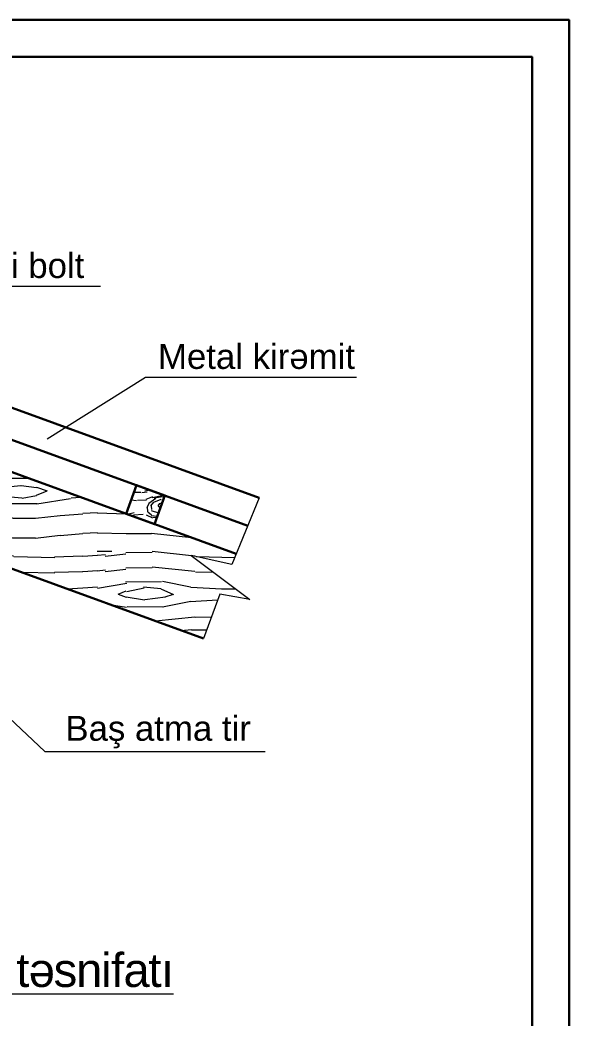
# Model space of a CAD drawing. Header units: millimetres. Extents: x 120281 to 1416367021, y -641565767 to 918373.
# Drawn here: x 1107533 to 1111162, y 691691 to 698288 of the extents above; entities that cross this region are included whole.
import ezdxf

# ---------------------------------------------------------------- set-up
doc = ezdxf.new("R2010")
doc.units = ezdxf.units.MM
for name, color, linetype, lineweight in [('Künc ştampının yazısı', 7, 'Continuous', 13), ('перегородка', 130, 'Continuous', 20), ('размер', 90, 'Continuous', 40)]:
    doc.layers.add(name, color=color, linetype=linetype, lineweight=lineweight)
doc.styles.add('ARIAL', font='arial.ttf')
doc.styles.add('Segoe UI Light', font='segoeuil.ttf', dxfattribs={"width": 0.7})

msp = doc.modelspace()

# ---------------------------------------------------------------- hatches: boundary and pattern name
at = {"lineweight": 20}
h = msp.add_hatch(dxfattribs=at)
h.set_pattern_fill('WOOD_06', scale=1200, pattern_type=2)
h.set_pattern_definition([(355.6014, (1199056.024261841, 866810.8369212955), (1199.999465231495, 0.0028507994738525), [78.23039999999936, -15567.85319999992]), (4.398700000000001, (1199056.024261841, 866714.8369212955), (14399.99976933385, 1199.998027341766), [78.23039999999936, -15567.85559999992]), (356.9874, (1199020.024261841, 867242.8369212955), (1200.000215035921, 0.0041162909356324), [114.1572, -22717.39560000001]), (3.0127, (1199020.024261841, 867314.8369212955), (21599.99971172469, 1199.967100603662), [114.1572, -22717.398]), (355.4262, (1198984.024261841, 866924.8369212955), (15600.00037197794, -1199.966342870502), [150.4787999999987, -29945.36279999984]), (4.5739, (1198984.024261841, 866600.8369212955), (14399.99973255244, 1199.995067908371), [150.4787999999987, -29945.36759999984]), (358.1525, (1198948.024261841, 867134.8369212955), (1199.999851486988, 0.0019611993293034), [186.0972, -37033.2504]), (1.8476, (1198948.029061841, 867422.8261212955), (36000.00055717061, 1199.993207726055), [186.0972, -37033.2528]), (353.4182, (1198978.024261841, 867044.8369212955), (10800.00000769132, -1199.972427942178), [157.0355999999987, -31249.96079999984]), (4.5739, (1198984.024261841, 866468.8369212955), (14399.99973255244, 1199.995067908371), [150.4787999999987, -29945.36759999984]), (1.8476, (1198948.029061841, 867524.8261212955), (36000.00055717061, 1199.993207726055), [186.0972, -37033.2528]), (0, (1198222.024261841, 866480.8369212955), (0, 1200), [168, -1032]), (0, (1198222.024261841, 866612.8369212955), (0, 1200), [168, -1032]), (0, (1198222.024261841, 866912.8369212955), (0, 1200), [168, -1032]), (359.209, (1198222.024261841, 867101.2393212955), (87600.00000005051, -1201.167413572893), [174.0168, -173842.566]), (359.5225, (1198222.024261841, 867196.8373212953), (1199.999664067921, -0.0010180837573773), [240.0084, -143764.992]), (12.609, (1198222.024261841, 867301.3357212954), (80400.00005209491, 18000.57992731457), [116.8176, -93337.0584]), (351.4686, (1198222.024261841, 867260.8381212953), (8399.999890620218, -1200.09476190387), [121.3428, -24147.1956]), (0.4775, (1198222.024261841, 867360.8365212955), (142799.9998545851, 1200.115156264521), [240.0084, -143764.992]), (0.7899, (1198222.024261841, 867456.4381212954), (86400.00038951875, 1207.654575199307), [174.0168, -87434.3088]), (0.7899, (1198222.024261841, 867558.4381212954), (86400.00038951875, 1207.654575199307), [174.0168, -87434.3088]), (6.072399999999992, (1198390.024261841, 866912.8369212955), (33600.00030997312, 3599.966322494889), [283.5912, -56434.65360000001]), (353.9277, (1198390.024261841, 866612.8369212955), (22800.0000099618, -2399.937318719916), [283.5911999999975, -56434.64279999967]), (6.072399999999992, (1198396.024261841, 867098.8369212955), (33600.00030997312, 3599.966322494889), [283.5912, -56434.65360000001]), (353.9277, (1198396.001461841, 867458.8273212955), (22800.0000099618, -2399.937318719916), [283.5911999999975, -56434.64279999967]), (15.94529999999999, (1198534.024261841, 866762.8369212955), (3599.999590799358, 1199.993827787183), [87.36119999999937, -8648.765999999918]), (10.95400000000002, (1198420.024261841, 866810.8369212955), (6000.00001838501, 1199.992801233356), [189.4524, -37700.9076]), (349.0461, (1198420.024261841, 866714.8369212955), (31199.99970184329, -5999.908467941675), [189.4524, -37700.8944]), (10.95400000000002, (1198462.024261841, 867194.8369212955), (6000.00001838501, 1199.992801233356), [189.4524, -37700.9076]), (349.0461, (1198462.024261841, 867362.8369212955), (31199.99970184329, -5999.908467941675), [189.4524, -37700.8944]), (4.7636, (1198366.024261841, 867020.8369212955), (13199.99993972852, 1199.989739539806), [288.9983999999974, -14160.91439999992]), (353.9277, (1198390.024261841, 866480.8369212955), (22800.0000099618, -2399.937318719916), [283.5911999999975, -56434.64279999967]), (353.9277, (1198396.001461841, 867560.8273212955), (22800.0000099618, -2399.937318719916), [283.5911999999975, -56434.64279999967]), (336.8016, (1198450.024261841, 867314.8369212955), (5999.999703244524, -2399.975761781775), [91.3896, -9047.5248]), (353.9911, (1198336.024261841, 867326.8369212955), (11999.99940864909, -1199.977985786813), [114.63, -22811.33280000001]), (3.366400000000001, (1198222.024261841, 866799.1897212955), (19200.00008282194, 1199.97957523819), [198.3419999999987, -20236.91999999984]), (356.6337, (1198222.024261841, 866726.4841212955), (1199.999551411198, 0.0033649257472235), [198.342, -20236.9176]), (1.591100000000009, (1198222.024261841, 867016.8373212953), (41999.99989793093, 1199.970372689579), [144.0551999999987, -43072.60799999968]), (0, (1198672.024261841, 866942.8369212955), (0, 1200), [150, -1050]), (0, (1198672.024261841, 866582.8369212955), (0, 1200), [150, -1050]), (341.5651999999999, (1198828.024261841, 866786.8369212955), (1199.99974947868, 0.0034964126583326), [75.89519999999938, -3718.83479999998]), (353.2902999999999, (1198726.024261841, 866798.8369212955), (10799.99971632422, -1199.973387313046), [102.7032, -20437.9824]), (6.3401, (1198618.024261841, 866786.8369212955), (9600.000184850804, 1199.985007074315), [108.6648, -10757.796]), (10.61959999999999, (1198732.024261841, 866714.8369212955), (5999.999316250745, 1199.994462415708), [97.67280000000001, -19436.9088]), (22.61980000000001, (1198828.024261841, 866732.8369212955), (8400.00011156758, 3599.988724275989), [78, -15521.9928]), (0, (1198606.024261841, 866846.8369212955), (0, 1200), [228, -972.0000000000001]), (0, (1198606.024261841, 866678.8369212955), (0, 1200), [228, -972.0000000000001]), (3.366400000000001, (1198648.024261841, 867230.8369212955), (19200.00008282194, 1199.97957523819), [204.3527999999987, -20230.90919999984]), (356.6337, (1198648.024261841, 867326.8369212955), (1199.999551411198, 0.0033649257472235), [204.3528, -20230.908]), (0, (1198672.024261841, 866450.8369212955), (0, 1200), [150, -1050]), (341.5651999999999, (1198534.024261841, 866762.8369212955), (1199.99974947868, 0.0034964126583326), [132.8159999999987, -3661.91399999998]), (355.2365, (1198660.024261841, 866720.8369212955), (1200.000241282236, 0.0023696367713877), [72.2496, -14377.6608]), (7.431400000000001, (1198342.024261841, 867242.8369212955), (17999.99970570563, 2399.997339593774), [139.1688, -27694.6236]), (18.4349, (1198480.024261841, 867260.8369212955), (2399.999383091273, 1199.9977043949), [56.92079999999968, -3737.81159999998]), (353.66, (1198822.024261841, 866942.8369212955), (1200.000379239329, 0.0045459895405053), [162.9972, -10703.4612]), (6.3401, (1198822.024261841, 866582.8369212955), (9600.000184850804, 1199.985007074315), [162.9972, -10703.4636]), (1.273, (1198678.024261841, 867128.8369212955), (52799.99994764274, 1199.972635702252), [270.0672, -53743.26360000001]), (358.7271, (1198678.013461841, 867428.8513212953), (1199.999793654924, 0.003043054248536), [270.0672, -53743.2612]), (351.0275, (1198834.024261841, 866846.8369212955), (15599.99982607776, -2399.964083845375), [115.4124, -22967.04]), (0, (1198654.024261841, 867044.8369212955), (0, 1200), [324, -876]), (6.3401, (1198822.024261841, 866450.8369212955), (9600.000184850804, 1199.985007074315), [162.9972, -10703.4636]), (358.7271, (1198678.013461841, 867530.8513212953), (1199.999793654924, 0.003043054248536), [270.0672, -53743.2612]), (350.5377999999999, (1198948.024261841, 866828.8369212955), (1200.000092659467, 0.0025595191008643), [109.4891999999994, -7189.822799999959]), (0, (1198852.024261841, 867242.8369212955), (0, 1200), [168, -1032]), (0, (1198852.024261841, 867314.8369212955), (0, 1200), [168, -1032]), (9.211, (1198834.024261841, 866678.8369212955), (7200.000435242761, 1199.99722093433), [224.9004, -44755.092]), (6.491600000000001, (1199284.045861841, 867542.7373212954), (147600.0004099138, 16802.16207507765), [138.8688, -201554.2992]), (6.491600000000001, (1199284.045861841, 867440.7373212954), (147600.0004099138, 16802.16207507765), [138.8688, -201554.2992]), (10.0418, (1199230.024261841, 867326.8369212955), (115199.9997443215, 20410.15569080921), [194.9867999999987, -137514.6131999987]), (352.093, (1199134.024261841, 867236.8369212955), (34800.00012564328, -4799.898908067677), [290.7648, -43323.8952]), (353.5515, (1199284.024261841, 867116.8369212955), (74399.99971683173, -8402.294301399648), [138.8784, -213613.488]), (357.1373, (1199230.024261841, 867020.8369212955), (1199.999616795228, -0.0056943267845749), [120.1499999999994, -23909.83799999984]), (1.7899, (1199230.024261841, 866906.8369212955), (37200.00007966914, 1199.993405302224), [192.0936, -38226.6516]), (0, (1199326.024261841, 866798.8369212955), (0, 1200), [96, -1104]), (0, (1199326.024261841, 866726.8369212955), (0, 1200), [96, -1104]), (358.2101, (1199230.024261841, 866618.8369212955), (1199.999918021284, 0.0005220321937727), [192.0936, -38226.6516]), (358.2101, (1199230.024261841, 866486.8369212955), (1199.999918021284, 0.0005220321937727), [192.0936, -38226.6516]), (356.4238, (1199134.024261841, 866912.8369212955), (1200.000483413222, 0.0024400747801717), [96.18719999999999, -19141.2732]), (3.5763, (1199134.024261841, 866612.8369212955), (17999.99958753778, 1199.988785944873), [96.18719999999999, -19141.2756]), (356.4238, (1199134.024261841, 867128.8369212955), (1200.000483413222, 0.0024400747801717), [96.18719999999999, -19141.2732]), (3.5763, (1199134.017061841, 867428.8309212954), (17999.99958753778, 1199.988785944873), [96.18719999999999, -19141.2756]), (356.4238, (1199134.024261841, 866804.8369212955), (1200.000483413222, 0.0024400747801717), [96.18719999999999, -19141.2732]), (3.5763, (1199134.024261841, 866720.8369212955), (17999.99958753778, 1199.988785944873), [96.18719999999999, -19141.2756]), (356.4238, (1199134.024261841, 867026.8369212955), (1200.000483413222, 0.0024400747801717), [96.18719999999999, -19141.2732]), (3.5763, (1199134.024261841, 866480.8369212955), (17999.99958753778, 1199.988785944873), [96.18719999999999, -19141.2756]), (3.5763, (1199134.017061841, 867530.8309212954), (17999.99958753778, 1199.988785944873), [96.18719999999999, -19141.2756]), (3.5763, (1199134.024261841, 867320.8369212955), (17999.99958753778, 1199.988785944873), [96.18719999999999, -19141.2756]), (353.66, (1199230.024261841, 867122.8369212955), (1200.000379239329, 0.0045459895405053), [54.3324, -10812.126]), (6.3401, (1199230.021861842, 867434.8417212953), (9600.000184850804, 1199.985007074315), [54.3324, -10812.1284]), (6.3401, (1199230.021861842, 867536.8417212953), (9600.000184850804, 1199.985007074315), [54.3324, -10812.1284]), (0.2730999999999977, (1199230.024261841, 866798.8369212955), (-0.0005734171984302, 1200.000428925986), [96.0012, -1104.012]), (0, (1199230.024261841, 866726.8369212955), (0, 1200), [96, -1104]), (341.5651999999999, (1199368.024261841, 867278.8381212953), (1199.99974947868, 0.0034964126583326), [56.92079999999968, -3737.80919999998]), (22.61980000000001, (1199368.024261841, 867278.8357212954), (8400.00011156758, 3599.988724275989), [58.5, -15541.4928]), (1.591100000000009, (1199350.024261841, 867014.8357212954), (41999.99989793093, 1199.970372689579), [72.02879999999936, -43144.63439999968])])
h.paths.add_polyline_path([(1106130.031106291, 695152.20705563), (1108746.73055923, 694199.8063427397), (1108853.397203282, 694492.8705386828), (1109051.38088677, 694458.5056235703), (1108665.245789634, 694749.1220431024), (1108933.116518616, 694688.2334800883), (1108962.335744426, 694759.8391364602), (1107007.17242634, 695471.460387373)])
h = msp.add_hatch(dxfattribs=at)
h.set_pattern_fill('WOOD_08', scale=640, pattern_type=2)
h.set_pattern_definition([(26.565, (1224021.138100568, 1399665.48634818), (640.0000056597321, 639.9994347867382), [71.55392, -1359.52896]), (343.7398000000001, (1223989.138100568, 1399751.88634818), (4480.000105184683, -1279.999631853551), [80, -15919.99936]), (343.8108, (1223969.938100568, 1399787.08634818), (4480.000169880604, -1279.999459878081), [103.2959999999991, -20555.91935999978]), (10.4374, (1223918.738100568, 1399620.68634818), (17280.00032155306, 3199.976332784405), [123.64608, -24605.53728000001]), (351.3844, (1223973.138100568, 1399819.08634818), (12800.00020086093, -1919.989070463709), [106.80512, -21254.24064]), (358.2377, (1223899.538100568, 1399863.88634818), (21120.00007782554, -639.9666349123248), [208.09856, -41411.5872]), (358.9191, (1223912.338100568, 1399905.48634818), (639.999974370645, 0.000547854007662), [169.63008, -33756.40704]), (351.3844, (1223973.138100568, 1400126.28634818), (12800.00020086093, -1919.989070463709), [106.80512, -21254.24064]), (10.4374, (1223918.738100568, 1399927.88634818), (17280.00032155306, 3199.976332784405), [123.64608, -24605.53728000001]), (343.8108, (1223969.938100568, 1400094.28634818), (4480.000169880604, -1279.999459878081), [103.2959999999991, -20555.91935999978]), (26.565, (1224021.138100568, 1399972.68634818), (640.0000056597321, 639.9994347867382), [71.55392, -1359.52896]), (343.7398000000001, (1223989.138100568, 1400059.08634818), (4480.000105184683, -1279.999631853551), [80, -15919.99936]), (3.9909, (1223934.738100568, 1400206.28634818), (8959.99973439182, 639.9976528467814), [137.93472, -27448.96064]), (0, (1224024.338100568, 1400158.28634818), (0, 640), [140.8, -499.2]), (26.565, (1223902.738100568, 1399678.28634818), (640.0000056597321, 639.9994347867382), [50.08768, -1380.9952]), (284.0362999999999, (1223944.338100568, 1399713.48634818), (640.0022629664081, -1919.999853313005), [13.19424, -2625.594240000001]), (0, (1223729.938100568, 1399700.68634818), (0, 640), [41.6, -598.4000000000001]), (8.7461, (1223771.538100568, 1399700.68634818), (3839.999789080446, 639.9959517883258), [42.0896, -8375.7952]), (71.565, (1223813.138100568, 1399707.08634818), (0.0003692675583622, 639.9998663912395), [10.11904, -2013.73888]), (326.31, (1223797.138100568, 1399729.48634818), (1279.999768958592, -639.9979100476833), [23.07583999999979, -2284.475519999973]), (351.2539, (1223755.538100568, 1399735.88634818), (4480.000059718657, -639.994769725625), [42.08959999999958, -8375.795199999891]), (5.194400000000002, (1223720.338100568, 1399732.68634818), (6399.999791457049, 639.9968858650916), [35.34527999999958, -7033.685759999945]), (18.4349, (1223691.538100568, 1399723.08634818), (1279.999670982012, 639.99877567728), [30.35775999999979, -1993.499519999987]), (71.565, (1223688.338100568, 1399713.48634818), (0.0003692675583622, 639.9998663912395), [10.11904, -2013.73888]), (315.0001, (1223688.338100568, 1399713.48634818), (640.0001980447748, 0.0020221077468818), [13.57632, -891.51872]), (354.2895, (1223697.938100568, 1399703.88634818), (639.9998967620071, 0.0012314028292426), [32.15936, -6399.76]), (315.0001, (1223643.538100568, 1399713.48634818), (640.0001980447748, 0.0020221077468818), [22.6272, -882.4678399999999]), (346.7595, (1223659.538100568, 1399697.48634818), (8319.999950729018, -1919.996829952975), [55.88544, -11121.23328]), (0, (1223713.938100568, 1399684.68634818), (0, 640), [76.8, -563.2]), (7.431400000000001, (1223790.738100568, 1399684.68634818), (9599.999843043002, 1279.998581116679), [74.22336, -14770.46528]), (45, (1223864.338100568, 1399694.28634818), (0, 640.0001980473293), [22.6272, -882.46912]), (281.31, (1223877.138100568, 1399726.28634818), (640.0030781412445, -2559.999991987319), [16.31679999999979, -3247.056639999973]), (341.5651, (1223848.338100568, 1399735.88634818), (639.9998663909092, 0.0007477429297253), [30.35776, -1993.49952]), (349.3804, (1223797.138100568, 1399745.48634818), (7039.999954898748, -1279.992650189545), [52.09215999999958, -10366.35135999989]), (356.9873, (1223736.338100568, 1399748.68634818), (640.0001146886813, 0.0010783442442275), [60.88383999999999, -12115.9456]), (6.7098, (1223681.938100568, 1399742.28634818), (5119.999695180252, 639.9968690353701), [54.77504, -10900.2592]), (23.96239999999999, (1223653.138100568, 1399729.48634818), (1279.999979898711, 639.9978302229001), [31.51616, -6271.74848]), (59.03620000000001, (1223643.538100568, 1399713.48634818), (640.0012021431712, 1280.000415614183), [18.65919999999979, -3713.151999999973]), (277.1251, (1223595.538100568, 1399713.48634818), (640.0067988697945, -4479.999761143081), [25.79904, -5134.04672]), (342.4745, (1223598.738100568, 1399687.88634818), (10239.99994742769, -3199.986263206717), [63.75936, -12688.14528]), (355.0303, (1223659.538100568, 1399668.68634818), (7680.00003537727, -639.9943810420153), [73.87776, -14701.66848]), (0, (1223733.138100568, 1399662.28634818), (0, 640), [96, -544]), (12.2647, (1223829.138100568, 1399662.28634818), (5760.000033933901, 1279.992283967315), [75.31903999999999, -14988.48768]), (320.1945, (1223925.138100568, 1399729.48634818), (3199.999785638751, -2559.993103777305), [24.99263999999979, -4973.561599999945]), (335.2249, (1223883.538100568, 1399748.68634818), (7039.99986560025, -3199.993928329622), [45.81696, -9117.58528]), (351.0274, (1223822.738100568, 1399758.28634818), (8320.00020191416, -1279.995765117812), [61.55328, -12249.09184]), (357.879, (1223736.338100568, 1399761.48634818), (640.0001143567698, 0.0012899484003315), [86.45952000000001, -17205.38752]), (4.9697, (1223662.738100568, 1399755.08634818), (7039.999751543772, 639.9950577513937), [73.87776, -14701.66848]), (21.8014, (1223614.738100568, 1399735.88634818), (1280.00015180572, 639.9995733039201), [51.69728, -3394.80768]), (49.3987, (1223595.538100568, 1399713.48634818), (3200.000686098263, 3839.999857543864), [29.50272, -5871.006079999999]), (277.1251, (1223595.538100568, 1400020.68634818), (640.0067988697945, -4479.999761143081), [25.79904, -5134.04672]), (342.4745, (1223598.738100568, 1399995.08634818), (10239.99994742769, -3199.986263206717), [63.75936, -12688.14528]), (355.0303, (1223659.538100568, 1399975.88634818), (7680.00003537727, -639.9943810420153), [73.87776, -14701.66848]), (0, (1223733.138100568, 1399969.48634818), (0, 640), [96, -544]), (12.2647, (1223829.138100568, 1399969.48634818), (5760.000033933901, 1279.992283967315), [75.31903999999999, -14988.48768]), (28.6104, (1223902.738100568, 1399985.48634818), (5759.999972730751, 3199.992396320797), [40.096, -7979.07648]), (68.1985, (1223937.938100568, 1400004.68634818), (640.0035314428815, 1919.999651938054), [17.23264, -3429.27488]), (320.1945, (1223925.138100568, 1400036.68634818), (3199.999785638751, -2559.993103777305), [24.99263999999979, -4973.561599999945]), (335.2249, (1223883.538100568, 1400055.88634818), (7039.99986560025, -3199.993928329622), [45.81696, -9117.58528]), (351.0274, (1223822.738100568, 1400065.48634818), (8320.00020191416, -1279.995765117812), [61.55328, -12249.09184]), (357.879, (1223736.338100568, 1400068.68634818), (640.0001143567698, 0.0012899484003315), [86.45952000000001, -17205.38752]), (4.9697, (1223662.738100568, 1400062.28634818), (7039.999751543772, 639.9950577513937), [73.87776, -14701.66848]), (21.8014, (1223614.738100568, 1400043.08634818), (1280.00015180572, 639.9995733039201), [51.69728, -3394.80768]), (49.3987, (1223595.538100568, 1400020.68634818), (3200.000686098263, 3839.999857543864), [29.50272, -5871.006079999999]), (315.0001, (1223643.538100568, 1400020.68634818), (640.0001980447748, 0.0020221077468818), [22.6272, -882.4678399999999]), (346.7595, (1223659.538100568, 1400004.68634818), (8319.999950729018, -1919.996829952975), [55.88544, -11121.23328]), (0, (1223713.938100568, 1399991.88634818), (0, 640), [76.8, -563.2]), (7.431400000000001, (1223790.738100568, 1399991.88634818), (9599.999843043002, 1279.998581116679), [74.22336, -14770.46528]), (45, (1223864.338100568, 1400001.48634818), (0, 640.0001980473293), [22.6272, -882.46912]), (281.31, (1223877.138100568, 1400033.48634818), (640.0030781412445, -2559.999991987319), [16.31679999999979, -3247.056639999973]), (341.5651, (1223848.338100568, 1400043.08634818), (639.9998663909092, 0.0007477429297253), [30.35776, -1993.49952]), (349.3804, (1223797.138100568, 1400052.68634818), (7039.999954898748, -1279.992650189545), [52.09215999999958, -10366.35135999989]), (356.9873, (1223736.338100568, 1400055.88634818), (640.0001146886813, 0.0010783442442275), [60.88383999999999, -12115.9456]), (6.7098, (1223681.938100568, 1400049.48634818), (5119.999695180252, 639.9968690353701), [54.77504, -10900.2592]), (23.96239999999999, (1223653.138100568, 1400036.68634818), (1279.999979898711, 639.9978302229001), [31.51616, -6271.74848]), (59.03620000000001, (1223643.538100568, 1400020.68634818), (640.0012021431712, 1280.000415614183), [18.65919999999979, -3713.151999999973]), (0, (1223729.938100568, 1400007.88634818), (0, 640), [41.6, -598.4000000000001]), (8.7461, (1223771.538100568, 1400007.88634818), (3839.999789080446, 639.9959517883258), [42.0896, -8375.7952]), (71.565, (1223813.138100568, 1400014.28634818), (0.0003692675583622, 639.9998663912395), [10.11904, -2013.73888]), (326.31, (1223797.138100568, 1400036.68634818), (1279.999768958592, -639.9979100476833), [23.07583999999979, -2284.475519999973]), (351.2539, (1223755.538100568, 1400043.08634818), (4480.000059718657, -639.994769725625), [42.08959999999958, -8375.795199999891]), (5.194400000000002, (1223720.338100568, 1400039.88634818), (6399.999791457049, 639.9968858650916), [35.34527999999958, -7033.685759999945]), (18.4349, (1223691.538100568, 1400030.28634818), (1279.999670982012, 639.99877567728), [30.35775999999979, -1993.499519999987]), (71.565, (1223688.338100568, 1400020.68634818), (0.0003692675583622, 639.9998663912395), [10.11904, -2013.73888]), (315.0001, (1223688.338100568, 1400020.68634818), (640.0001980447748, 0.0020221077468818), [13.57632, -891.51872]), (354.2895, (1223697.938100568, 1400011.08634818), (639.9998967620071, 0.0012314028292426), [32.15936, -6399.76]), (275.7106, (1223569.938100568, 1399703.88634818), (640.0009050688832, -5760.00026786114), [32.15936, -6399.76064]), (323.1302, (1223573.138100568, 1399671.88634818), (1920.000133423687, -1279.995191857992), [32, -3167.99616]), (353.6599, (1223598.738100568, 1399652.68634818), (640.0002022642325, 0.0013075166806598), [115.90912, -5679.53664]), (1.1691, (1223713.938100568, 1399639.88634818), (30720.00030962105, 639.978965727767), [156.83264, -31209.69664]), (8.4711, (1223870.738100568, 1399643.08634818), (12799.99997855681, 1919.989497609727), [152.05888, -30259.7248]), (350.5377, (1223931.538100568, 1399761.48634818), (640.00004941979, 0.0002480660462645), [58.39423999999958, -3834.573439999973]), (351.6744, (1223800.338100568, 1399780.68634818), (4480.000145614546, -639.9961308832676), [132.59712, -26386.8864]), (2.121, (1223713.938100568, 1399777.48634818), (16640.00021267774, 639.9721896338423), [86.45952000000001, -17205.38752]), (8.4269, (1223627.538100568, 1399764.68634818), (12800.000283323, 1919.984172844127), [87.34272000000001, -17381.2544]), (35.53759999999999, (1223582.738100568, 1399732.68634818), (2560.00014660781, 1919.995051048803), [55.05472, -5450.428159999999]), (66.0375, (1223569.938100568, 1399703.88634818), (1920.00083574307, 4480.000175567586), [31.51616, -6271.75296]), (353.991, (1223848.338100568, 1399799.88634818), (6399.999840579866, -639.9995631883795), [122.272, -12104.91072]), (1.2453, (1223701.138100568, 1399796.68634818), (28799.99976281965, 639.9676781767971), [147.2345599999983, -29299.72031999978]), (11.6893, (1223608.338100568, 1399777.48634818), (15359.99999596225, 3199.980916080016), [94.76543999999916, -18858.30847999978]), (23.1985, (1223563.538100568, 1399758.28634818), (1280.000068855472, 639.9979690099891), [48.74112, -4825.3504]), (0, (1223726.738100568, 1399620.68634818), (0, 640), [192, -448]), (353.991, (1223605.138100568, 1399633.48634818), (6399.999840579866, -639.9995631883795), [122.272, -12104.91072]), (335.2249, (1223563.538100568, 1399652.68634818), (7039.99986560025, -3199.993928329622), [45.81696, -9117.58528]), (356.7603, (1223803.538100568, 1399828.68634818), (11520.00030858109, -639.999810741336), [169.87136, -33804.42496000001]), (2.4895, (1223656.338100568, 1399822.28634818), (14080.00014462474, 639.9868317371696), [147.33888, -14586.56704]), (9.7824, (1223563.538100568, 1399806.28634818), (14720.00014890163, 2559.997916011661), [94.16896000000001, -18739.67232]), (0, (1223656.338100568, 1399863.88634818), (0, 640), [243.2, -396.8]), (3.9451, (1223563.538100568, 1399857.48634818), (8959.99988645292, 639.9864117311629), [93.02016, -18511.06304]), (3.7313, (1223765.138100568, 1399895.88634818), (9599.999982553749, 639.9836464736323), [147.51296, -29355.02656]), (358.727, (1223621.138100568, 1399899.08634818), (639.9998899511506, 0.0005059517366823), [144.03584, -28663.07456]), (356.7603, (1223803.538100568, 1400135.88634818), (11520.00030858109, -639.999810741336), [169.87136, -33804.42496000001]), (2.4895, (1223656.338100568, 1400129.48634818), (14080.00014462474, 639.9868317371696), [147.33888, -14586.56704]), (9.7824, (1223563.538100568, 1400113.48634818), (14720.00014890163, 2559.997916011661), [94.16896000000001, -18739.67232]), (0, (1223726.738100568, 1399927.88634818), (0, 640), [192, -448]), (353.991, (1223605.138100568, 1399940.68634818), (6399.999840579866, -639.9995631883795), [122.272, -12104.91072]), (335.2249, (1223563.538100568, 1399959.88634818), (7039.99986560025, -3199.993928329622), [45.81696, -9117.58528]), (353.991, (1223848.338100568, 1400107.08634818), (6399.999840579866, -639.9995631883795), [122.272, -12104.91072]), (1.2453, (1223701.138100568, 1400103.88634818), (28799.99976281965, 639.9676781767971), [147.2345599999983, -29299.72031999978]), (11.6893, (1223608.338100568, 1400084.68634818), (15359.99999596225, 3199.980916080016), [94.76543999999916, -18858.30847999978]), (23.1985, (1223563.538100568, 1400065.48634818), (1280.000068855472, 639.9979690099891), [48.74112, -4825.3504]), (275.7106, (1223569.938100568, 1400011.08634818), (640.0009050688832, -5760.00026786114), [32.15936, -6399.76064]), (323.1302, (1223573.138100568, 1399979.08634818), (1920.000133423687, -1279.995191857992), [32, -3167.99616]), (353.6599, (1223598.738100568, 1399959.88634818), (640.0002022642325, 0.0013075166806598), [115.90912, -5679.53664]), (1.1691, (1223713.938100568, 1399947.08634818), (30720.00030962105, 639.978965727767), [156.83264, -31209.69664]), (8.4711, (1223870.738100568, 1399950.28634818), (12799.99997855681, 1919.989497609727), [152.05888, -30259.7248]), (350.5377, (1223931.538100568, 1400068.68634818), (640.00004941979, 0.0002480660462645), [58.39423999999958, -3834.573439999973]), (351.6744, (1223800.338100568, 1400087.88634818), (4480.000145614546, -639.9961308832676), [132.59712, -26386.8864]), (2.121, (1223713.938100568, 1400084.68634818), (16640.00021267774, 639.9721896338423), [86.45952000000001, -17205.38752]), (8.4269, (1223627.538100568, 1400071.88634818), (12800.000283323, 1919.984172844127), [87.34272000000001, -17381.2544]), (35.53759999999999, (1223582.738100568, 1400039.88634818), (2560.00014660781, 1919.995051048803), [55.05472, -5450.428159999999]), (66.0375, (1223569.938100568, 1400011.08634818), (1920.00083574307, 4480.000175567586), [31.51616, -6271.75296]), (357.6141000000001, (1223781.138100568, 1400212.68634818), (639.9999653915177, 0.0007849031718399), [153.7331199999983, -15219.59359999989]), (358.4089, (1223665.938100568, 1400215.88634818), (639.9997296910087, 0.0004142915250682), [115.24416, -22933.64224]), (0, (1223563.538100568, 1400215.88634818), (0, 640), [102.4, -537.6]), (356.0996, (1223883.538100568, 1400167.88634818), (9600.000246978598, -639.9840010118816), [141.12704, -28084.24832]), (359.1049, (1223678.738100568, 1400171.08634818), (640.0000297637041, 0.0007633583215438), [204.8249599999983, -40760.17407999956]), (0, (1223563.538100568, 1400171.08634818), (0, 640), [115.2, -524.8]), (78.69000000000001, (1224085.138100568, 1399697.48634818), (0.0008797869802279, 640.000186564808), [16.31679999999979, -3247.056639999973]), (324.4624, (1224065.938100568, 1399729.48634818), (1919.999892719009, -1279.995791063842), [27.52768, -5477.9552]), (3.0127, (1224142.738100568, 1399751.88634818), (11519.99984625317, 639.9824536552861), [60.88383999999999, -12115.9456]), (355.0303, (1224069.138100568, 1399758.28634818), (7680.00003537727, -639.9943810420153), [73.87776, -14701.66848]), (2.862399999999983, (1224123.538100568, 1399659.08634818), (12160.00001057943, 639.9991339239839), [64.08, -12751.90976]), (10.8855, (1224040.338100568, 1399643.08634818), (3199.999965027522, 639.998112140248), [84.72448, -16860.1728]), (5.194400000000002, (1224168.338100568, 1399803.08634818), (6399.999791457049, 639.9968858650916), [35.34527999999958, -7033.685759999945]), (0, (1224078.738100568, 1399803.08634818), (0, 640), [89.60000000000001, -550.4]), (0, (1224081.938100568, 1399902.28634818), (0, 640), [121.6, -518.4000000000001]), (5.194400000000002, (1224168.338100568, 1400110.28634818), (6399.999791457049, 639.9968858650916), [35.34527999999958, -7033.685759999945]), (0, (1224078.738100568, 1400110.28634818), (0, 640), [89.60000000000001, -550.4]), (2.862399999999983, (1224123.538100568, 1399966.28634818), (12160.00001057943, 639.9991339239839), [64.08, -12751.90976]), (10.8855, (1224040.338100568, 1399950.28634818), (3199.999965027522, 639.998112140248), [84.72448, -16860.1728]), (3.0127, (1224142.738100568, 1400059.08634818), (11519.99984625317, 639.9824536552861), [60.88383999999999, -12115.9456]), (355.0303, (1224069.138100568, 1400065.48634818), (7680.00003537727, -639.9943810420153), [73.87776, -14701.66848]), (78.69000000000001, (1224085.138100568, 1400004.68634818), (0.0008797869802279, 640.000186564808), [16.31679999999979, -3247.056639999973]), (324.4624, (1224065.938100568, 1400036.68634818), (1919.999892719009, -1279.995791063842), [27.52768, -5477.9552]), (0, (1224072.338100568, 1400215.88634818), (0, 640), [131.2, -508.8])])
h.paths.add_polyline_path([(1108422.619352244, 694956.2798381603), (1108491.023380909, 695144.2183623175), (1108303.084856752, 695212.6223909826), (1108234.680828087, 695024.6838668255)])

# ---------------------------------------------------------------- linework, layer by layer
at = {"color": 7, "lineweight": 13}
for points in [[(1106323.16120567, 695499.1377696068), (1106411.016309742, 696527.9819918614), (1108065.003169698, 696527.9819918614)], [(1107711.936563361, 695520.1677932922), (1108362.827865855, 695926.7640516543), (1109758.184990175, 695926.7640516543)], [(1106280.031106291, 694787.6389817757), (1107697.549588896, 693452.6270700934), (1109154.297386528, 693452.6270700934)]]:
    msp.add_lwpolyline(points, dxfattribs=at)
at = {"color": 7, "lineweight": 30}
for points in [[(1103146.489943274, 695130.4646520597), (1106130.031106291, 696216.3848281062), (1109113.572269308, 695130.4646520597)], [(1109037.954006867, 694945.1518942601), (1106230.031106291, 695967.1522501843)], [(1108962.335744426, 694759.8391364602), (1106130.031106291, 695790.7137191157), (1103297.726468155, 694759.8391364602)], [(1108746.73055923, 694199.8063427397), (1106130.031106291, 695152.20705563)]]:
    msp.add_lwpolyline(points, dxfattribs=at)
msp.add_lwpolyline([(1108422.619352244, 694956.2798381603), (1108491.023380909, 695144.2183623175), (1108303.084856752, 695212.6223909826), (1108234.680828087, 695024.6838668255)], close=True, dxfattribs=at)
at = {"color": 7, "lineweight": 20}
msp.add_lwpolyline([(1109113.572269308, 695130.4646520597), (1108933.116518616, 694688.2334800883), (1108665.245789634, 694749.1220431024), (1109051.38088677, 694458.5056235703), (1108853.397203282, 694492.8705386828), (1108746.73055923, 694199.8063427397)], dxfattribs=at)
at = {"layer": 'размер', "color": 0, "lineweight": 30}
for points in [[(1090686.009215446, 698287.7273665826), (1111161.843419889, 698287.7273665826), (1111161.843419889, 683808.3874648692), (1090686.009215446, 683808.3874648692)], [(1091661.048939467, 698043.9674355768), (1110918.083488884, 698043.9674355768), (1110918.083488884, 684052.1473958745), (1091661.048939467, 684052.1473958745)]]:
    msp.add_lwpolyline(points, close=True, dxfattribs=at)

# ---------------------------------------------------------------- texts
at = {"layer": 'Künc ştampının yazısı', "char_height": 164.5034346765884, "attachment_point": 5, "style": 'Segoe UI Light'}
for s, insert in [('{\\fArial|b0|i0|c238|p34;\\W1;Birləşdirici bolt}', (1107217.896926899, 696639.4120567307)), ('{\\fArial|b0|i0|c0|p34;\\W1;Metal k\\fArial|b0|i0|c238|p34;irəmit}', (1109096.215930662, 696062.4883613085)), ('{\\fArial|b0|i0|c238|p34;\\W1;Baş atma tir}', (1108446.124687863, 693580.9829853055))]:
    msp.add_mtext(s, dxfattribs=dict(at, insert=insert))
at = {"layer": 'перегородка', "color": 0, "insert": (1104442.78051906, 692120.1569892088), "char_height": 223.44, "attachment_point": 1, "style": 'ARIAL'}
msp.add_mtext('{\\fArial|b0|i0|c238|p34;\\T0.95;\\LÇardaq elementlərinin\\fArial|b0|i0|c204|p34;  təsnifatı}', dxfattribs=at)

doc.saveas('drawing.dxf')
